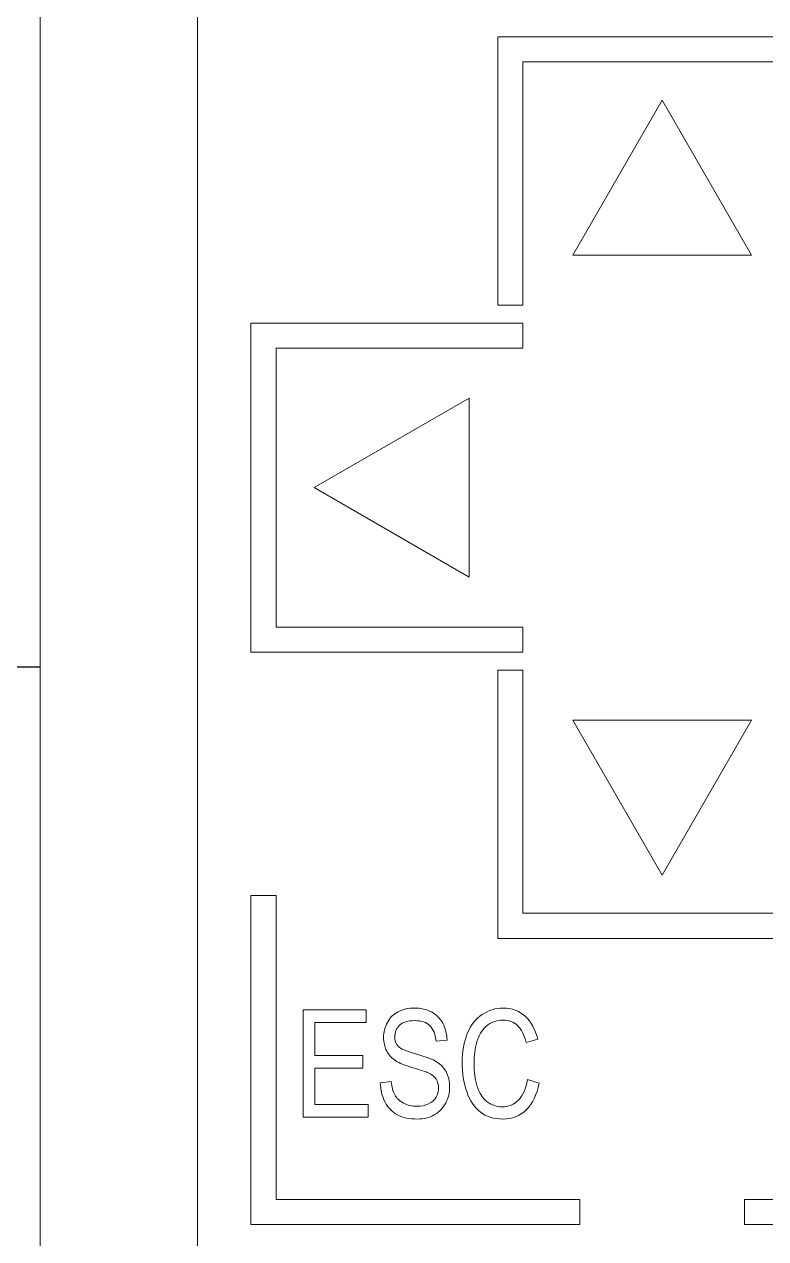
# Model space of a CAD drawing. Header units: millimetres. Extents: x 42151 to 59780, y 37376 to 44547.
# Drawn here: x 47890.99 to 47911.72, y 43205.35 to 43239.3 of the extents above; entities that cross this region are included whole.
import ezdxf

# ---------------------------------------------------------------- set-up
doc = ezdxf.new("R2010")
doc.units = ezdxf.units.MM
doc.set_wipeout_variables(frame=1)
doc.layers.add('000-PI-Oprema', color=30, linetype='Continuous', lineweight=5)
doc.layers.add('SI-ORMAR-Oprema', color=30, linetype='Continuous', lineweight=5)
doc.layers.add('004-PI-DIN Šina', color=3, linetype='Continuous')

# ---------------------------------------------------------------- blocks, each defined once
blk = doc.blocks.new('6ES7513-1AM03-0AB0')
blk.add_wipeout([(-17.4, 66.85), (17.4, 66.85), (17.4, -80.15), (-17.4, -80.15)]).dxf.layer = 'SI-ORMAR-Oprema'
at = {"layer": 'SI-ORMAR-Oprema', "linetype": 'Continuous'}
for p, q in [((-17.4, -65.15), (-17.4, 0)), ((-13, -59.6), (-13, -9.75)), ((-4.6, -12.45), (4.6, -12.45)), ((-4.6, -19.95), (-4.6, -12.45)), ((3.9, -13.15), (-3.9, -13.15)), ((-3.9, -13.15), (-3.9, -19.95)), ((0, -14.22), (-2.5, -18.55)), ((2.5, -18.55), (0, -14.22)), ((-2.5, -18.55), (2.5, -18.55)), ((-3.9, -19.95), (-4.6, -19.95)), ((-11.5, -20.45), (-11.5, -29.65)), ((-3.9, -20.45), (-11.5, -20.45)), ((-3.9, -21.15), (-3.9, -20.45)), ((-10.8, -28.95), (-10.8, -21.15)), ((-10.8, -21.15), (-3.9, -21.15)), ((-5.4, -22.55), (-9.73, -25.05)), ((-5.4, -27.55), (-5.4, -22.55)), ((-9.73, -25.05), (-5.4, -27.55)), ((-3.9, -28.95), (-10.8, -28.95)), ((-3.9, -29.65), (-3.9, -28.95)), ((-11.5, -29.65), (-3.9, -29.65)), ((-4.6, -37.65), (-4.6, -30.15)), ((-4.6, -30.15), (-3.9, -30.15)), ((-3.9, -30.15), (-3.9, -36.95)), ((2.5, -31.55), (-2.5, -31.55)), ((-2.5, -31.55), (0, -35.88)), ((0, -35.88), (2.5, -31.55)), ((-10.8, -36.45), (-11.5, -36.45)), ((-11.5, -36.45), (-11.5, -45.65)), ((-10.8, -44.95), (-10.8, -36.45)), ((-3.9, -36.95), (3.9, -36.95)), ((4.6, -37.65), (-4.6, -37.65)), ((-10.039, -39.65), (-8.276, -39.65)), ((-10.039, -42.65), (-10.039, -39.65)), ((-8.276, -39.65), (-8.276, -40.004)), ((-9.717, -40.004), (-9.717, -40.004)), ((-9.717, -40.004), (-8.276, -40.004)), ((-9.717, -40.004), (-9.717, -40.923)), ((-8.276, -40.004), (-9.717, -40.004)), ((-8.276, -40.004), (-8.276, -40.004)), ((-7.791, -40.426), (-7.791, -40.426)), ((-6.325, -40.524), (-6.016, -40.495)), ((-6.016, -40.495), (-6.325, -40.524)), ((-6.325, -40.524), (-6.325, -40.524)), ((-6.016, -40.495), (-6.016, -40.495)), ((-3.799, -40.565), (-3.481, -40.472)), ((-3.481, -40.472), (-3.799, -40.565)), ((-3.799, -40.565), (-3.799, -40.565)), ((-3.481, -40.472), (-3.481, -40.472)), ((-9.717, -40.923), (-8.368, -40.923)), ((-8.368, -40.923), (-8.368, -41.275)), ((-9.717, -41.275), (-9.717, -41.275)), ((-9.717, -41.275), (-8.368, -41.275)), ((-9.717, -41.275), (-9.717, -42.296)), ((-8.368, -41.275), (-9.717, -41.275)), ((-8.368, -41.275), (-8.368, -41.275)), ((-7.444, -41.078), (-7.444, -41.078)), ((-6.54, -41.412), (-6.54, -41.412)), ((-5.595, -41.127), (-5.595, -41.127)), ((-7.883, -41.686), (-7.579, -41.654)), ((-7.883, -41.686), (-7.883, -41.686)), ((-3.762, -41.598), (-3.439, -41.698)), ((-3.439, -41.698), (-3.439, -41.698)), ((-5.943, -41.803), (-5.943, -41.803)), ((-9.717, -42.296), (-8.22, -42.296)), ((-8.22, -42.296), (-8.22, -42.65)), ((-7.75, -42.225), (-7.75, -42.225)), ((-10.039, -42.65), (-8.22, -42.65)), ((-10.039, -42.65), (-10.039, -42.65)), ((-8.22, -42.65), (-10.039, -42.65)), ((-8.22, -42.65), (-8.22, -42.65)), ((-2.3, -44.95), (-10.8, -44.95)), ((-2.3, -45.65), (-2.3, -44.95)), ((2.3, -44.95), (2.3, -45.65)), ((10.8, -44.95), (2.3, -44.95)), ((-11.5, -45.65), (-2.3, -45.65)), ((2.3, -45.65), (11.5, -45.65))]:
    blk.add_line(p, q, dxfattribs=at)
for points, knots in [([(-7.444, -41.078), (-7.561, -41.003), (-7.647, -40.91), (-7.762, -40.688), (-7.791, -40.563), (-7.791, -40.274), (-7.756, -40.132), (-7.616, -39.869), (-7.514, -39.77), (-7.245, -39.633), (-7.096, -39.599), (-6.751, -39.599), (-6.592, -39.635), (-6.316, -39.778), (-6.21, -39.883), (-6.061, -40.162), (-6.021, -40.319), (-6.016, -40.495)], [0, 0, 0, 0, 0.1113, 0.1113, 0.222397, 0.222397, 0.344902, 0.344902, 0.467853, 0.467853, 0.591032, 0.591032, 0.727354, 0.727354, 0.863677, 0.863677, 1, 1, 1, 1]), ([(-3.439, -41.698), (-3.507, -42.024), (-3.628, -42.273), (-3.98, -42.616), (-4.195, -42.701), (-4.712, -42.701), (-4.925, -42.635), (-5.255, -42.372), (-5.38, -42.181), (-5.552, -41.682), (-5.595, -41.414), (-5.595, -40.815), (-5.546, -40.542), (-5.352, -40.077), (-5.214, -39.901), (-4.856, -39.659), (-4.659, -39.599), (-4.2, -39.599), (-3.995, -39.675), (-3.662, -39.981), (-3.546, -40.196), (-3.481, -40.472)], [0, 0, 0, 0, 0.090289, 0.090289, 0.180709, 0.180709, 0.274327, 0.274327, 0.368115, 0.368115, 0.461846, 0.461846, 0.564006, 0.564006, 0.666089, 0.666089, 0.768172, 0.768172, 0.883992, 0.883992, 1, 1, 1, 1]), ([(-6.325, -40.524), (-6.342, -40.334), (-6.398, -40.191), (-6.59, -39.998), (-6.731, -39.949), (-7.114, -39.949), (-7.256, -39.993), (-7.435, -40.169), (-7.479, -40.275), (-7.479, -40.507), (-7.448, -40.595), (-7.322, -40.734), (-7.161, -40.806), (-6.636, -40.952), (-6.456, -41.016), (-6.216, -41.15), (-6.112, -41.253), (-5.976, -41.499), (-5.943, -41.642), (-5.943, -41.962), (-5.98, -42.113), (-6.128, -42.395), (-6.235, -42.505), (-6.513, -42.662), (-6.67, -42.701), (-7.065, -42.701), (-7.25, -42.662), (-7.548, -42.503), (-7.665, -42.384), (-7.75, -42.225)], [0, 0, 0, 0, 0.06057, 0.06057, 0.121335, 0.121335, 0.184524, 0.184524, 0.247712, 0.247712, 0.302768, 0.302768, 0.356974, 0.356974, 0.411084, 0.411084, 0.489785, 0.489785, 0.568352, 0.568352, 0.64632, 0.64632, 0.724401, 0.724401, 0.802482, 0.802482, 0.90137, 0.90137, 1, 1, 1, 1]), ([(-3.799, -40.565), (-3.855, -40.347), (-3.937, -40.188), (-4.152, -39.988), (-4.288, -39.938), (-4.638, -39.938), (-4.795, -39.994), (-5.046, -40.215), (-5.135, -40.363), (-5.237, -40.736), (-5.262, -40.927), (-5.262, -41.38), (-5.232, -41.603), (-5.111, -41.984), (-5.017, -42.126), (-4.762, -42.314), (-4.624, -42.361), (-4.295, -42.361), (-4.142, -42.297), (-4.016, -42.169)], [0, 0, 0, 0, 0.085082, 0.085082, 0.17062, 0.17062, 0.268713, 0.268713, 0.366807, 0.366807, 0.465201, 0.465201, 0.591622, 0.591622, 0.718138, 0.718138, 0.844976, 0.844976, 1, 1, 1, 1]), ([(-7.579, -41.654), (-7.565, -41.803), (-7.531, -41.927), (-7.426, -42.119), (-7.344, -42.197), (-7.122, -42.315), (-6.998, -42.345), (-6.736, -42.345), (-6.627, -42.323), (-6.439, -42.232), (-6.369, -42.171), (-6.277, -42.014), (-6.253, -41.929), (-6.253, -41.741), (-6.276, -41.659), (-6.365, -41.519), (-6.438, -41.46), (-6.54, -41.412)], [0, 0, 0, 0, 0.133443, 0.133443, 0.267837, 0.267837, 0.402542, 0.402542, 0.522225, 0.522225, 0.641091, 0.641091, 0.759956, 0.759956, 0.879603, 0.879603, 1, 1, 1, 1]), ([(-6.54, -41.412), (-6.605, -41.38), (-6.75, -41.332), (-7.198, -41.199), (-7.355, -41.137), (-7.444, -41.078)], [0, 0, 0, 0, 0.5, 0.5, 1, 1, 1, 1]), ([(-7.444, -41.078), (-7.355, -41.137), (-7.198, -41.199), (-6.75, -41.332), (-6.605, -41.38), (-6.54, -41.412)], [0, 0, 0, 0, 0.5, 0.5, 1, 1, 1, 1])]:
    blk.add_open_spline(points, degree=3, knots=knots, dxfattribs=at)
for points in [[(-7.75, -42.225), (-7.835, -42.067), (-7.879, -41.887), (-7.883, -41.686)], [(-4.016, -42.169), (-3.891, -42.041), (-3.806, -41.851), (-3.762, -41.598)], [(-7.847, -41.97), (-7.825, -42.061), (-7.792, -42.146), (-7.75, -42.225)]]:
    blk.add_open_spline(points, degree=3, dxfattribs=at)
blk = doc.blocks.new('*U117')
at = {"layer": '004-PI-DIN Šina'}
blk.add_line((-214.3, -25.3), (-148.3, -25.3), dxfattribs=at)

msp = doc.modelspace()

# ---------------------------------------------------------------- block references
at = {"layer": '000-PI-Oprema'}
msp.add_blockref('*U117', (48098.326, 43246.632), dxfattribs=at)

# ---------------------------------------------------------------- next in the draw order: block references
at = {"layer": '000-PI-Oprema', "ltscale": 0.25}
msp.add_blockref('6ES7513-1AM03-0AB0', (47908.827, 43251.397), dxfattribs=at)

doc.saveas('drawing.dxf')
